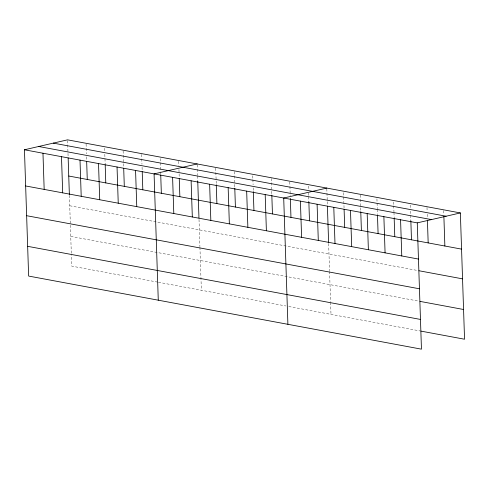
<?xml version="1.0" encoding="UTF-8"?>
<svg xmlns="http://www.w3.org/2000/svg" width="489" height="489" viewBox="0 0 489 489"><rect width="100%" height="100%" fill="white"/><g stroke="black" fill="none" stroke-linecap="round" stroke-linejoin="round"><path stroke-width="0.37" stroke-dasharray="2.44 1.83" d="M69.731 205.759L418.272 270.619M70.746 236.395L418.56 301.12M157.66 282.116L71.736 266.126L71.339 254.231M158.399 282.251L285.808 305.961M288.773 306.517L420.271 330.986M443.688 210.582L443.816 214.353M426.995 207.477L427.123 211.248M427.221 214.261L427.319 217.281M410.326 205.123L410.424 208.143M410.528 211.156L410.852 220.955M393.633 202.018L393.731 205.032M393.755 205.79L393.957 211.816M393.981 212.574L394.158 217.849M376.94 198.913L377.264 208.711M377.288 209.463L377.465 214.744M360.216 195.05L360.741 210.881M343.547 192.697L344.073 208.528M326.829 188.84L327.379 205.423M328.645 243.595L329.549 270.778M329.574 271.511L330.576 301.737M330.601 302.477L330.992 314.372M308.333 186.144L308.437 189.157M308.559 192.929L308.663 195.948M308.687 196.7L308.859 201.975M289.794 181.945L289.916 185.716M289.94 186.468L290.24 195.514M271.273 178.497L271.798 194.329M252.782 175.808L252.88 178.821M252.905 179.573L253.082 184.854M253.18 187.868L253.302 191.639M234.237 171.608L234.763 187.44M215.716 168.161L216.242 183.992M197.201 164.714L197.324 168.485M197.348 169.237L197.55 175.27M197.574 176.022L197.752 181.297M199.017 219.475L199.915 246.658M199.94 247.385L201.364 290.246M178.681 161.266L178.833 165.789M178.956 169.561L179.231 177.855M160.19 158.577L160.612 171.394M160.636 172.146L160.71 174.408M141.645 154.377L141.767 158.143M141.792 158.901L141.969 164.176M142.067 167.189L142.171 170.209M123.124 150.93L123.674 167.513M104.634 148.234L104.732 151.254M104.829 154.267L104.958 158.039M104.982 158.791L105.159 164.072M86.088 144.035L86.412 153.839M86.516 156.853L86.614 159.866M67.568 140.587L68.118 157.177M69.389 195.349L71.315 253.491"/><path stroke-width="0.73" d="M24.45 149.775L417.264 222.874L421.457 349.164L28.637 276.065L24.45 149.775L67.543 139.836L460.363 212.935L464.55 339.225L420.998 331.12M197.177 163.962L154.078 173.895L158.271 300.185M326.805 188.082L283.706 198.021L287.899 324.311M417.264 222.874L460.363 212.935M53.325 143.118L446.139 216.217M38.674 146.492L431.487 219.598M68.747 176.022L461.561 249.127M25.648 185.961L418.468 259.066M418.994 270.753L462.545 278.858M26.638 215.698L419.452 288.797M420.014 301.389L463.566 309.494M27.653 246.328L420.467 319.433M443.89 216.615L444.868 246.016M427.423 220.294L428.175 242.911M410.852 220.955L411.475 239.806M400.57 219.769L401.769 255.955M394.183 218.601L394.782 236.7M383.877 216.664L385.075 252.85M377.49 215.496L378.089 233.589M367.184 213.552L368.382 249.745M360.766 211.639L361.395 230.484M350.485 210.447L351.689 246.633M344.097 209.286L344.696 227.379M333.791 207.342L334.989 243.528M327.404 206.175L328.62 242.856M317.098 204.231L318.296 240.423M308.859 201.975L309.488 220.826M300.405 201.126L301.603 237.318M290.344 198.528L290.967 217.379M271.823 195.087L272.446 213.931M265.191 194.573L266.389 230.765M253.302 191.639L253.932 210.484M246.67 191.126L247.874 227.318M234.787 188.192L235.411 207.043M228.155 187.684L229.353 223.87M216.266 184.744L216.896 203.595M209.634 184.237L210.832 220.423M197.752 181.297L198.968 217.99M191.113 180.789L192.318 216.975M179.255 178.607L179.854 196.7M172.599 177.342L173.797 213.534M160.74 175.16L161.339 193.253M142.22 171.712L142.819 189.811M135.563 170.453L136.761 206.639M123.699 168.271L124.304 186.364M117.042 167.006L118.24 203.192M105.184 164.824L105.783 182.917M98.521 163.558L99.725 199.744M86.663 161.376L87.262 179.469M80.007 160.111L81.205 196.303M68.148 157.929L69.365 194.61M61.486 156.663L62.69 192.855M42.971 153.222L44.169 189.408"/></g></svg>
